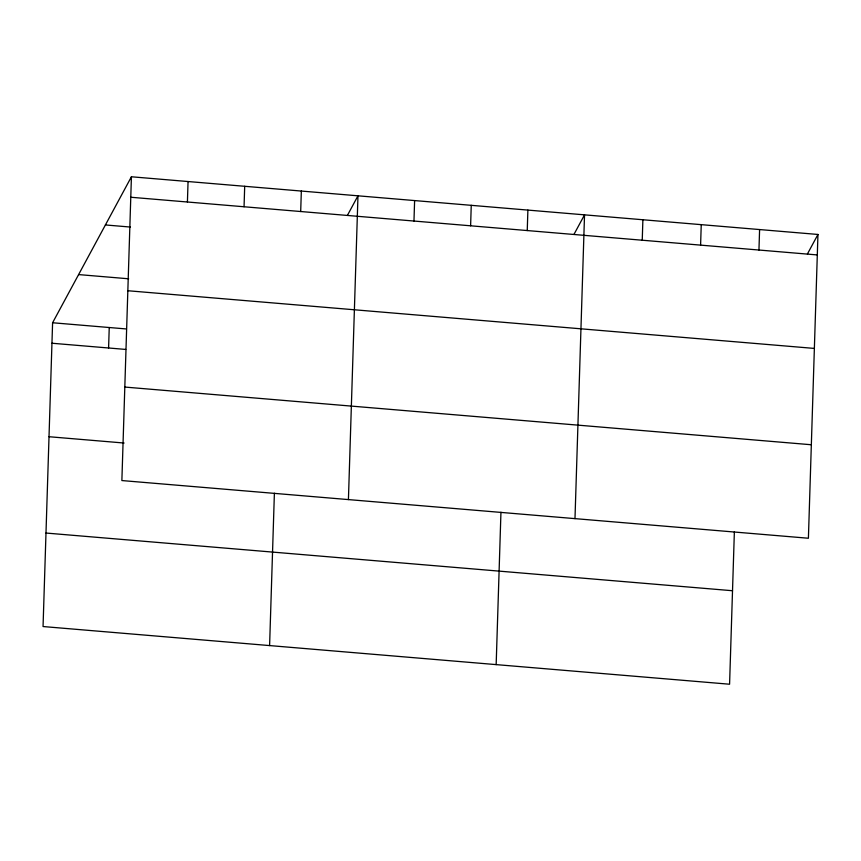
<?xml version="1.0" encoding="UTF-8"?>
<svg xmlns="http://www.w3.org/2000/svg" width="861" height="861" viewBox="0 0 861 861"><rect width="100%" height="100%" fill="white"/><g stroke="black" fill="none" stroke-linecap="round" stroke-linejoin="round"><path stroke-width="1.29" d="M131.421 176.774L121.875 480.556L808.404 538.243L817.95 234.461L131.421 176.774L52.596 322.757L43.05 626.539L729.579 684.226L734.368 531.872M108.594 347.995L109.239 327.524M187.418 202.001L188.053 181.531M244.05 206.769L244.696 186.288M269.601 645.578L274.39 493.224M300.693 211.526L301.339 191.056M348.425 499.584L357.972 195.813L347.446 215.315M413.969 221.04L414.615 200.57M470.612 225.797L471.247 205.327M496.162 664.617L500.951 512.252M527.244 230.565L527.89 210.084M574.987 518.623L584.533 214.852L573.996 234.343M642.241 240.219L642.887 219.749M700.596 245.127L701.241 224.656M758.95 250.034L759.596 229.553M807.424 253.963L817.95 234.461M130.775 197.244L817.304 254.931M105.408 224.947L130.431 227.056M78.609 274.584L128.666 278.792M127.837 290.738L814.366 348.425M52.596 322.757L126.363 328.956M51.951 343.238L125.717 349.426M124.813 387.063L811.342 444.75M49.012 436.721L124.092 443.028M45.988 533.045L732.517 590.732"/></g></svg>
